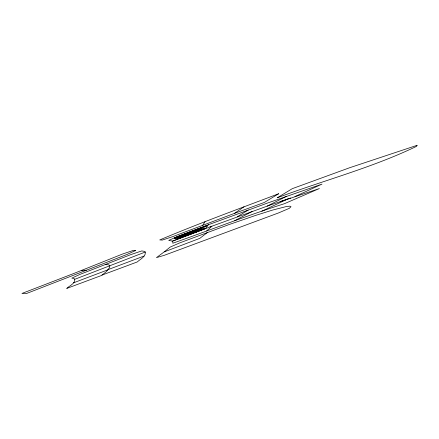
<?xml version="1.0" encoding="UTF-8"?>
<svg xmlns="http://www.w3.org/2000/svg" width="439" height="439" viewBox="0 0 439 439"><rect width="100%" height="100%" fill="white"/><g stroke="black" fill="none" stroke-linecap="round" stroke-linejoin="round"><path stroke-width="0.66" d="M102.704 274.578L101.42 275.516L66.712 288.434C69.159 285.882 76.452 283.073 74.295 278.633L71.853 278.112L80.167 274.304L131.08 254.505L141.797 250.921L144.179 251.327L145.32 252.024C146.033 256.628 140.057 259.312 137.188 261.979L102.018 275.077L106.134 271.818L109.64 267.554L109.794 266.029L108.916 264.898L105.706 264.371M202.708 225.229L205.057 221.722M190.575 232.088L190.91 231.633M197.341 231.583L198.176 230.453M205.606 228.549L208.443 224.708L267.516 203.043L321.957 184.128L294.931 196.562M206.67 230.947L211.933 226.178L172.115 241.307L172.818 242.081L172.818 243.233C210.045 230.135 246.795 215.571 284.461 203.685L319.389 188.545L269.266 205.381L210.072 226.87M207.587 232.352L199.772 238.377L164.208 251.882L156.443 257.633L164.29 255.311L278.331 213.008L289.246 208.366L291.013 206.725L289.921 206.165L286.612 206.473L272.531 210.083L256.118 215.253L228.467 224.768L179.749 242.877L170.112 247.119L164.208 251.882M234.525 213.354L264.322 202.461L278.749 193.703C238.975 208.838 198.927 223.369 159.736 239.935L162.309 240.067L172.675 236.648L234.525 213.354L244.013 206.791M237.219 216.85L248.178 210.023M234.7 220.702L252.129 211.466M267.17 206.121L286.53 196.299M261.842 211.197L287.6 199.048L290.673 197.994M179.963 235.836L174.393 238.355L177.389 238.92L200.574 230.063L202.62 227.292L179.046 236.248M145.32 252.024L74.784 279.303M175.106 238.487L201.913 228.253M205.688 228.439L172.511 241.11L168.746 240.396L177.482 236.451L208.443 224.708M73.516 282.826L108.153 269.738M191.399 233.01L204.953 227.901L204.113 229.032L190.564 234.141L191.656 232.659L178.108 237.768L177.274 238.898L190.822 233.789M108.4 269.491L144.019 256.058M280.225 201.567L287.6 199.048M81.451 270.38L86.357 270.237M417.05 145.331L416.573 146.33C371.795 167.901 323.576 180.358 277.207 197.835L292.297 188.66L349.4 167.819L417.05 145.331M174.651 237.768L174.316 238.218L206.84 225.959L207.17 225.503L174.651 237.768M135.552 250.537L127.343 254.313L26.088 293.669L21.95 293.439L73.856 273.453L122.454 254.066L133.346 250.406L135.552 250.537"/></g></svg>
